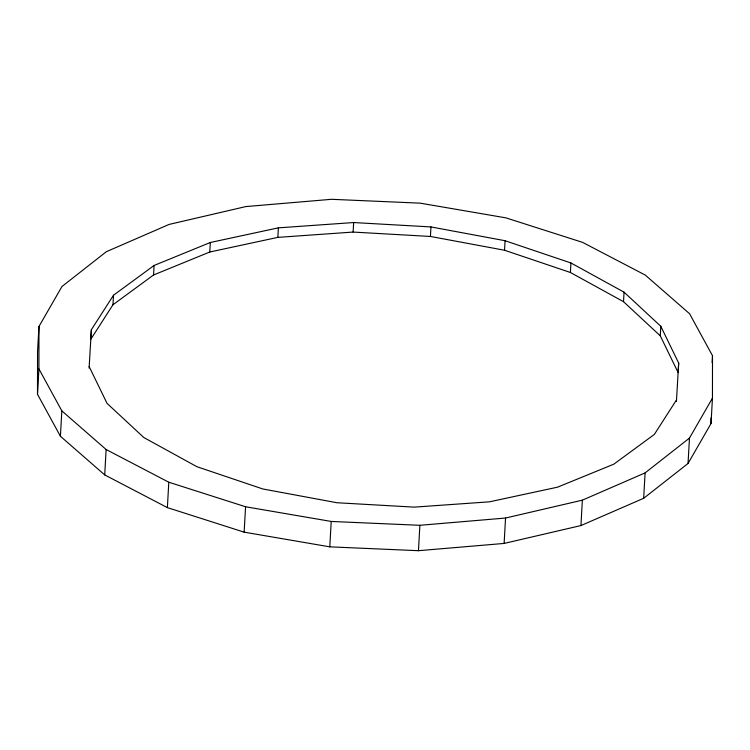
<?xml version="1.0" encoding="UTF-8"?>
<svg xmlns="http://www.w3.org/2000/svg" width="750" height="750" viewBox="0 0 750 750"><rect width="100%" height="100%" fill="white"/><g stroke="black" fill="none" stroke-linecap="round" stroke-linejoin="round"><path stroke-width="1.12" d="M37.5 394.294L37.547 351.881L38.963 326.484L61.959 286.519L106.331 251.709L169.059 224.438L245.878 206.569L331.537 199.303L420.216 203.156L505.856 217.847L582.619 242.381L645.291 275.091L689.587 313.744L712.5 355.706L712.453 398.119L711.038 423.516L688.041 463.481L643.669 498.291L580.941 525.562L504.122 543.431L418.463 550.697L329.784 546.844L244.144 532.153L167.381 507.619L104.709 474.909L60.412 436.256L37.5 394.294L38.916 368.897L38.963 326.484M711.038 423.516L711.047 417.778M60.412 436.256L61.828 410.859L38.916 368.897M91.369 329.709L90.834 339.234L112.978 304.744L153.553 274.988L209.784 252.009L277.856 237.375L353.109 232.069L430.434 236.456L504.544 250.247L570.403 272.494L623.522 301.688L660.272 335.831L678.15 372.6L678.684 363.075L660.806 326.306L624.056 292.162L570.938 262.969L505.078 240.722L430.959 226.931L353.644 222.544L278.381 227.85L210.319 242.494L154.088 265.472L113.513 295.219L91.369 329.709L89.109 368.053M112.978 304.744L113.513 295.219M104.709 474.909L106.125 449.513L61.828 410.859M153.553 274.988L154.088 265.472M167.381 507.619L168.797 482.222L106.125 449.513M209.784 252.009L210.319 242.494M244.144 532.153L245.569 506.756L168.797 482.222M277.856 237.375L278.381 227.85M329.784 546.844L331.209 521.447L245.569 506.756M353.109 232.069L353.644 222.544M430.434 236.456L430.959 226.931M418.463 550.697L419.878 525.3L505.547 518.034L582.356 500.166L645.094 472.894L689.466 438.084L712.453 398.119M504.544 250.247L505.078 240.722M504.122 543.431L505.547 518.034M570.403 272.494L570.938 262.969M580.941 525.562L582.356 500.166M623.522 301.688L624.056 292.162M643.669 498.291L645.094 472.894M660.272 335.831L660.806 326.306M688.041 463.481L689.466 438.084M712.116 362.634L712.5 355.706M676.425 401.419L678.684 363.075M676.472 399.956L654.328 434.456L613.762 464.203L557.522 487.181L489.459 501.825L414.197 507.131L336.881 502.734L262.762 488.953L196.903 466.697L143.794 437.512L107.044 403.369L89.166 366.6M331.209 521.447L419.878 525.3"/></g></svg>
